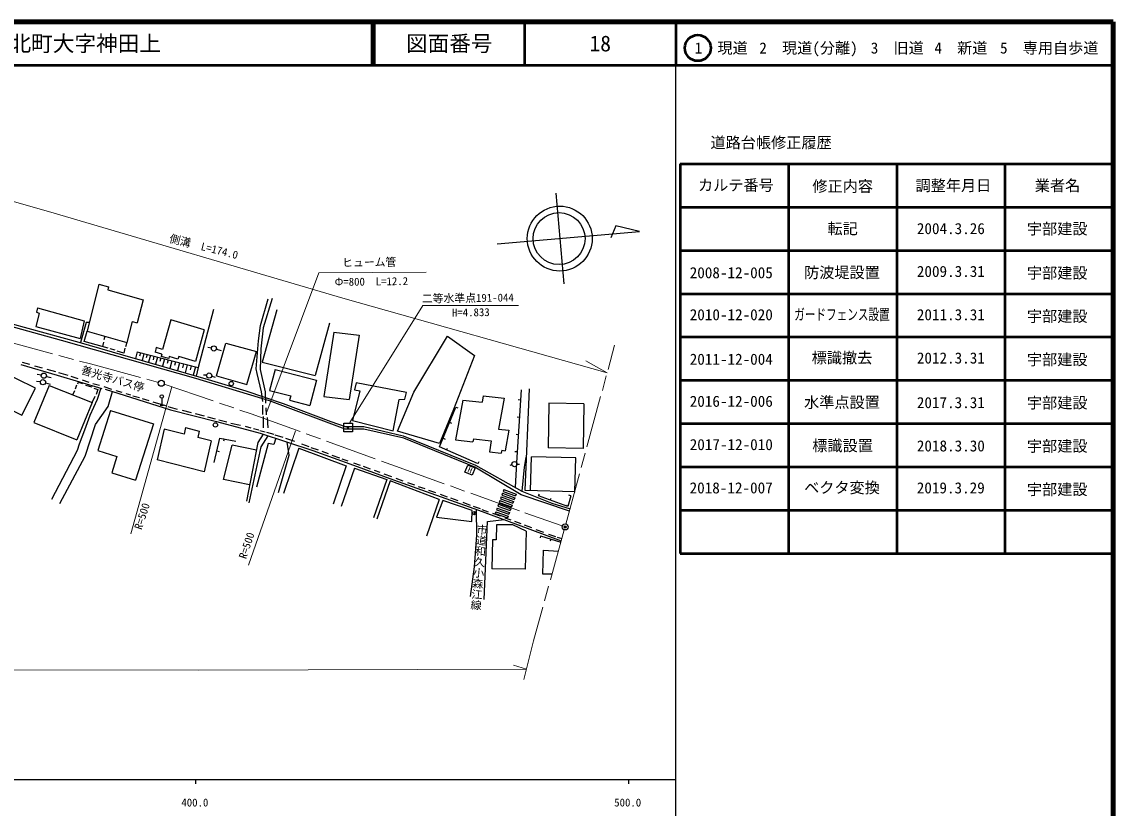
# Model space of a CAD drawing. Units: millimetres, scale not verified. Extents: x 40000 to 680000, y 20000 to 380000.
# Drawn here: x 427870 to 680000, y 198357 to 380000 of the extents above; entities that cross this region are included whole.
import ezdxf
from ezdxf.enums import TextEntityAlignment as Align

# ---------------------------------------------------------------- set-up
doc = ezdxf.new("R2010")
doc.units = ezdxf.units.MM
doc.header["$LTSCALE"] = 1000
doc.header["$PDMODE"] = 32
doc.header["$PDSIZE"] = 500
doc.linetypes.add('CHAIN', pattern=[18.5, 12, -1.5, 3.5, -1.5])
for name, color, linetype, lineweight in [('M-BGD', 7, 'Continuous', 25), ('M-BMK', 2, 'CHAIN', 13), ('M-BMK-SRVR', 3, 'Continuous', 25), ('M-STR-HTXT', 7, 'Continuous', 13), ('M-STR-STRC', 7, 'Continuous', 25), ('M-TTL', 2, 'Continuous', 140), ('M-TTL-BAND', 7, 'Continuous', 25), ('M-TTL-FRAM', 2, 'Continuous', 50), ('M-TTL-LINE', 7, 'Continuous', 50), ('M-TTL-TXT', 7, 'Continuous', 50)]:
    doc.layers.add(name, color=color, linetype=linetype, lineweight=lineweight)
doc.layers.add('M-OTRS', color=6, linetype='Continuous')
doc.styles.add('@ＭＳ ゴシック', font='')
doc.styles.add('ＭＳ ゴシック', font='')
doc.styles.get('@ＭＳ ゴシック').set_extended_font_data('@MS Gothic')
doc.styles.get('ＭＳ ゴシック').set_extended_font_data('MS Gothic')

# ---------------------------------------------------------------- blocks, each defined once
blk = doc.blocks.new('open_arrow')
at = {"color": 0, "linetype": 'Continuous', "lineweight": -2}
blk.add_lwpolyline([(7.5, 1.25), (0, 0), (7.5, -1.25)], dxfattribs=at)

msp = doc.modelspace()

# ---------------------------------------------------------------- linework, layer by layer
at = {"layer": 'M-BGD'}
for p, q in [((551222, 340428), (553053, 319508)), ((565088, 332914), (563980, 330125)), ((570596, 331583), (565088, 332914)), ((537693, 328704), (570596, 331583)), ((445693, 319393), (442938, 308507)), ((445693, 319393), (447929, 318772)), ((447929, 318772), (447750, 318066)), ((447750, 318066), (455904, 315799)), ((455904, 315799), (454554, 310466)), ((483017, 309843), (484810, 315983)), ((485739, 316116), (483615, 309345)), ((431853, 312656), (431126, 309627)), ((431488, 313950), (431236, 312901)), ((431236, 312901), (431870, 312726)), ((431488, 313950), (442307, 310963)), ((472127, 313544), (468609, 300136)), ((486747, 313494), (483428, 301413)), ((437032, 306397), (422755, 310332)), ((425363, 310287), (441059, 306031)), ((442307, 310963), (441312, 306815)), ((442744, 310518), (441423, 305925)), ((443447, 310518), (442744, 310518)), ((453358, 310798), (452131, 305952)), ((453358, 310798), (454554, 310466)), ((462314, 311167), (460393, 304319)), ((470020, 308881), (462314, 311167)), ((498960, 310374), (495642, 298294)), ((431126, 309627), (441312, 306815)), ((442244, 306190), (442938, 308507)), ((442938, 308507), (452131, 305952)), ((470020, 308881), (467962, 301546)), ((482586, 306325), (483017, 309843)), ((483615, 309345), (483084, 304434)), ((499956, 308317), (497633, 293448)), ((499956, 308317), (505797, 307653)), ((505797, 307653), (503474, 292784)), ((468103, 297611), (437032, 306397)), ((441059, 306031), (451126, 303102)), ((447804, 304625), (442244, 306190)), ((446706, 306024), (446473, 304991)), ((447052, 307364), (446805, 306556)), ((452131, 305952), (451799, 304925)), ((472808, 298194), (475031, 305794)), ((475031, 305794), (482067, 303836)), ((482022, 299820), (482586, 306325)), ((518409, 294444), (526241, 307387)), ((526241, 307387), (532481, 302940)), ((449402, 304126), (448304, 304492)), ((451466, 303493), (449868, 303926)), ((451126, 303102), (470894, 297382)), ((451666, 304592), (451466, 303493)), ((454537, 303753), (454146, 302229)), ((454537, 303753), (468609, 300136)), ((455287, 303560), (455092, 302798)), ((456037, 303368), (455634, 301798)), ((456811, 303169), (456609, 302382)), ((457585, 302970), (457170, 301354)), ((458384, 302764), (458175, 301953)), ((458942, 304750), (458648, 303702)), ((460201, 303241), (458648, 303702)), ((459182, 302559), (458754, 300895)), ((460393, 304319), (458942, 304750)), ((460201, 303241), (460057, 302730)), ((461798, 302214), (460057, 302730)), ((461928, 302677), (461798, 302214)), ((463948, 302078), (461928, 302677)), ((464118, 302686), (463948, 302078)), ((467962, 301546), (464118, 302686)), ((471660, 304650), (470855, 304775)), ((472833, 304402), (473918, 304109)), ((479844, 296236), (482067, 303836)), ((483084, 304434), (482951, 299721)), ((532481, 302940), (527569, 290461)), ((430998, 295377), (419748, 300920)), ((427605, 300845), (436068, 298356)), ((427912, 301388), (429605, 300907)), ((430816, 300542), (432608, 300044)), ((460006, 302347), (459791, 301511)), ((460830, 302136), (460389, 300422)), ((461679, 301917), (461457, 301054)), ((462529, 301699), (462076, 299934)), ((463406, 301473), (463177, 300582)), ((464283, 301248), (463816, 299430)), ((465188, 301015), (464952, 300096)), ((466093, 300783), (465612, 298911)), ((467027, 300543), (466783, 299594)), ((467960, 300303), (467465, 298375)), ((468609, 300136), (468152, 298176)), ((483428, 301413), (495642, 298294)), ((432382, 298368), (431403, 298549)), ((433551, 298103), (434637, 297810)), ((433637, 299729), (435678, 299215)), ((436068, 298356), (446323, 295303)), ((436358, 298966), (438466, 298352)), ((439179, 298136), (440789, 297638)), ((485080, 292440), (468103, 297611)), ((470558, 298342), (469806, 298416)), ((471734, 298128), (472520, 297917)), ((472808, 298194), (479844, 296236)), ((482254, 298791), (482022, 299820)), ((483250, 294510), (482254, 298791)), ((482951, 299721), (484079, 294543)), ((486415, 299688), (485092, 294872)), ((486415, 299688), (495986, 297243)), ((414471, 295875), (427879, 289138)), ((427879, 289138), (430998, 295377)), ((434218, 295979), (430667, 287416)), ((432160, 296808), (431270, 296901)), ((433336, 296589), (434422, 296295)), ((434218, 295979), (444141, 292029)), ((440262, 295232), (440594, 296161)), ((440826, 296360), (440992, 296725)), ((440992, 296725), (441855, 296427)), ((441801, 297306), (443378, 296775)), ((442619, 296095), (444046, 295663)), ((444274, 296477), (445834, 296062)), ((444510, 295398), (445440, 295066)), ((445440, 295066), (445008, 293938)), ((446086, 295373), (445270, 292759)), ((446813, 295730), (448605, 295116)), ((447120, 295137), (462254, 290391)), ((470894, 297382), (479589, 294728)), ((495986, 297243), (494380, 291398)), ((505100, 296601), (504702, 295008)), ((504702, 295008), (505961, 294770)), ((516716, 294344), (505100, 296601)), ((543204, 295019), (542138, 278240)), ((545117, 295186), (544064, 271803)), ((439673, 293808), (440096, 294867)), ((445270, 292759), (443610, 289042)), ((444141, 292029), (444776, 293539)), ((447792, 291166), (448829, 294601)), ((449567, 294850), (450961, 294469)), ((451874, 294153), (452953, 293821)), ((453500, 293639), (455044, 293191)), ((455641, 293008), (457217, 292560)), ((460206, 293041), (460219, 291441)), ((479589, 294728), (488283, 291800)), ((483515, 292287), (483250, 294510)), ((484079, 294543), (484146, 291888)), ((485092, 294872), (490017, 293614)), ((490017, 293614), (489734, 292585)), ((489734, 292585), (494380, 291398)), ((497633, 293448), (503474, 292784)), ((505961, 294770), (504271, 287872)), ((513696, 285549), (515024, 292784)), ((514625, 285416), (518409, 294444)), ((515024, 292784), (516351, 292818)), ((516351, 292818), (516716, 294344)), ((529743, 292635), (528083, 283409)), ((529743, 292635), (534222, 292112)), ((534489, 293595), (534222, 292112)), ((534489, 293595), (539301, 293033)), ((539301, 293033), (538025, 285938)), ((543051, 292617), (542552, 292649)), ((444141, 292029), (440590, 283467)), ((444871, 286985), (447792, 291166)), ((448365, 290237), (445402, 281011)), ((448365, 290237), (458274, 287131)), ((458130, 292212), (461051, 291349)), ((459819, 291438), (460619, 291445)), ((461598, 291150), (463789, 290519)), ((462254, 290391), (472808, 287702)), ((464901, 290287), (467008, 289723)), ((483548, 289266), (483548, 291457)), ((484279, 290826), (484345, 289233)), ((502560, 285897), (485080, 292440)), ((488283, 291800), (499265, 287681)), ((527569, 290461), (524383, 282629)), ((528145, 291016), (528607, 290825)), ((549598, 291880), (549465, 281591)), ((557696, 291747), (549598, 291880)), ((557696, 291747), (557563, 281459)), ((443610, 289042), (442349, 285657)), ((467954, 289524), (469995, 288976)), ((470742, 288744), (472517, 288329)), ((472808, 287702), (482897, 285014)), ((473413, 288080), (475255, 287632)), ((483681, 286246), (483681, 288835)), ((484544, 288569), (484677, 286246)), ((499265, 287681), (502606, 286492)), ((504271, 287872), (513696, 285549)), ((526702, 287519), (527164, 287328)), ((542798, 288625), (542299, 288657)), ((430667, 287416), (440590, 283467)), ((442349, 285657), (441088, 282471)), ((442482, 279683), (444871, 286985)), ((458274, 287131), (454100, 274133)), ((460752, 285939), (459126, 278837)), ((465347, 284776), (460752, 285939)), ((465697, 286304), (465347, 284776)), ((465697, 286304), (468850, 285441)), ((468850, 285441), (468514, 283975)), ((476185, 287317), (478408, 286868)), ((479437, 286586), (480815, 286238)), ((481429, 286089), (482640, 285740)), ((482872, 285624), (484084, 285275)), ((482897, 285014), (495077, 280965)), ((484432, 285226), (486092, 284728)), ((502254, 285286), (502254, 287286)), ((502254, 287286), (504254, 287286)), ((504254, 285286), (502254, 285286)), ((506907, 285897), (502560, 285897)), ((502606, 286492), (506861, 286537)), ((504254, 287286), (504254, 285286)), ((506861, 286537), (515968, 284341)), ((516105, 283792), (506907, 285897)), ((524383, 282629), (514625, 285416)), ((538025, 285938), (540363, 285665)), ((540363, 285665), (539512, 280930)), ((441088, 282471), (440690, 280944)), ((471638, 283185), (468514, 283975)), ((471638, 283185), (470012, 276082)), ((472308, 278208), (473644, 283824)), ((473644, 283824), (477274, 283105)), ((474589, 283637), (474492, 283146)), ((482408, 282853), (479753, 269245)), ((484797, 282587), (482076, 272498)), ((483624, 284773), (482408, 282853)), ((483138, 281857), (484768, 284392)), ((486125, 282388), (484797, 282587)), ((486530, 283806), (486125, 282388)), ((486324, 284628), (488166, 284081)), ((488780, 283799), (490887, 283118)), ((489643, 279932), (489151, 282935)), ((492464, 282488), (494190, 281874)), ((515968, 284341), (532716, 277614)), ((532533, 277111), (516105, 283792)), ((525176, 283821), (525638, 283630)), ((528083, 283409), (532066, 282944)), ((532198, 283679), (532066, 282944)), ((532198, 283679), (536337, 283196)), ((536337, 283196), (535888, 280703)), ((542544, 284633), (542045, 284665)), ((440690, 280944), (434716, 269660)), ((445402, 281011), (449850, 279617)), ((472941, 280870), (473428, 280755)), ((474476, 274273), (476467, 282239)), ((482064, 281090), (476467, 282239)), ((480416, 268913), (483138, 281857)), ((487187, 271303), (489643, 279932)), ((491883, 281538), (488332, 271050)), ((491883, 281538), (502835, 277422)), ((494671, 281674), (496330, 281160)), ((495077, 280965), (504503, 277613)), ((497143, 280795), (498637, 280281)), ((499483, 279932), (501226, 279285)), ((526010, 281078), (526209, 281536)), ((535888, 280703), (538643, 280381)), ((538758, 281018), (538643, 280381)), ((538758, 281018), (539512, 280930)), ((542291, 280641), (541792, 280673)), ((557563, 281459), (549465, 281591)), ((436641, 268731), (442482, 279683)), ((449850, 279617), (448638, 275845)), ((470012, 276082), (459126, 278837)), ((502835, 277422), (499782, 268561)), ((501790, 279086), (503167, 278621)), ((504503, 277613), (513763, 274228)), ((504528, 278140), (506038, 277576)), ((506735, 277343), (508344, 276779)), ((530246, 275955), (530927, 277622)), ((530927, 277622), (532593, 276941)), ((532716, 277614), (543378, 271574)), ((533304, 277989), (533504, 278448)), ((541104, 277682), (540595, 277550)), ((542138, 278240), (541814, 272460)), ((542285, 277837), (542875, 277841)), ((543973, 277157), (544407, 279414)), ((545397, 271766), (545615, 279534)), ((555837, 279268), (545615, 279534)), ((555618, 271484), (555837, 279268)), ((448638, 275845), (454100, 274133)), ((504727, 276891), (501674, 268030)), ((504727, 276891), (512194, 274269)), ((509257, 276397), (510552, 275999)), ((511514, 275618), (513306, 274937)), ((531912, 275274), (530246, 275955)), ((532593, 276941), (531912, 275274)), ((543240, 270750), (532533, 277111)), ((543469, 271620), (543973, 277157)), ((480493, 273038), (474476, 274273)), ((512194, 274269), (509141, 265408)), ((512933, 273962), (509879, 265101)), ((524316, 269693), (512933, 273962)), ((513763, 274228), (533344, 267159)), ((514269, 274572), (515878, 273958)), ((516974, 273576), (518567, 273012)), ((519413, 272697), (520989, 272166)), ((521786, 271801), (523445, 271270)), ((524491, 270872), (526134, 270307)), ((526913, 270025), (528573, 269444)), ((554387, 266960), (543240, 270750)), ((543378, 271574), (550333, 268828)), ((544064, 271803), (555687, 271482)), ((547244, 270488), (547452, 270903)), ((554016, 268035), (547244, 270488)), ((549968, 269502), (550138, 269972)), ((554741, 270523), (554016, 268035)), ((554741, 270523), (554257, 270695)), ((524316, 269693), (521396, 261218)), ((525105, 269457), (523694, 265541)), ((531942, 267117), (525105, 269457)), ((529768, 269046), (531444, 268366)), ((532108, 268100), (533734, 267586)), ((532843, 267339), (532937, 261392)), ((534182, 267387), (535592, 266839)), ((550333, 268828), (554529, 267480)), ((553728, 268139), (553826, 268409)), ((523694, 265541), (531825, 264578)), ((531825, 264578), (531942, 267117)), ((532416, 266926), (532410, 266126)), ((533344, 267159), (541940, 264039)), ((535426, 264578), (539282, 265003)), ((536588, 266491), (538364, 265860)), ((539426, 265429), (540820, 264931)), ((534663, 246524), (535426, 264578)), ((537532, 263831), (537440, 260353)), ((541310, 263809), (537532, 263831)), ((544384, 262330), (541310, 263809)), ((541682, 264649), (543126, 264134)), ((541940, 264039), (552490, 260128)), ((543923, 263802), (545582, 263205)), ((544384, 262330), (544156, 253590)), ((546594, 262757), (548420, 262143)), ((532937, 261392), (532340, 254124)), ((536598, 260358), (536422, 253636)), ((537440, 260353), (536598, 260358)), ((547728, 261229), (547590, 260815)), ((547728, 261229), (552397, 259790)), ((549548, 261678), (551125, 261114)), ((550062, 260510), (549915, 260032)), ((551523, 260965), (552633, 260642)), ((548274, 252401), (548366, 257983)), ((548366, 257983), (551827, 257736)), ((532340, 254124), (531411, 247221)), ((544156, 253590), (536422, 253636)), ((550346, 252401), (548274, 252401))]:
    msp.add_line(p, q, dxfattribs=at)
msp.add_lwpolyline([(533144, 277968), (524343, 281804), (528145, 291016)], dxfattribs=at)
for centre, radius in [((552141, 329926), 7500), ((551983, 329921), 6000), ((472253, 304559), 600), ((432972, 298259), 600), ((471155, 298283), 600), ((432757, 296745), 600), ((476267, 296433), 500), ((460202, 293441), 400), ((472605, 286898), 500), ((503254, 286286), 150), ((541685, 277833), 600), ((532413, 266526), 400)]:
    msp.add_circle(centre, radius, dxfattribs=at)
at = {"layer": 'M-BMK'}
for p, q in [((423381, 306500), (443699, 300963)), ((553580, 263996), (564825, 305310)), ((443699, 300963), (459411, 296702)), ((460749, 296293), (480856, 289432)), ((480856, 289432), (514169, 277351)), ((514169, 277351), (544096, 266598)), ((544096, 266598), (552736, 263553)), ((553191, 262651), (546066, 236974))]:
    msp.add_line(p, q, dxfattribs=at)
at = {"layer": 'M-BMK-SRVR'}
for centre in [(460086, 296519), (553397, 263320)]:
    msp.add_circle(centre, 700, dxfattribs=at)
at = {"layer": 'M-OTRS'}
msp.add_point((553397, 263320), dxfattribs=at)
at = {"layer": 'M-STR-HTXT'}
for p, q in [((393522, 347867), (434043, 336152)), ((434043, 336152), (501997, 316201)), ((484452, 289874), (496521, 322016)), ((496521, 322016), (521274, 322139)), ((501997, 316201), (563091, 298941)), ((563091, 298941), (558192, 301667)), ((462506, 295701), (453079, 261747)), ((491060, 285542), (480261, 254517)), ((543881, 228102), (546078, 236980)), ((375806, 230436), (468789, 230253)), ((468789, 230253), (544470, 230481)), ((544470, 230481), (541423, 231398))]:
    msp.add_line(p, q, dxfattribs=at)
msp.add_lwpolyline([(542578, 314442), (520535, 314442), (503664, 287472)], dxfattribs=at)
at = {"layer": 'M-STR-STRC'}
for p, q in [((538623, 270238), (538471, 269814)), ((538471, 269814), (541295, 268799)), ((538624, 270237), (541447, 269223)), ((538927, 271085), (538775, 270661)), ((538776, 270661), (541599, 269646)), ((538928, 271084), (541751, 270070)), ((539231, 271932), (539079, 271508)), ((539080, 271508), (541903, 270493)), ((539232, 271931), (542056, 270917)), ((541750, 270070), (541598, 269647)), ((542054, 270917), (541902, 270494)), ((537558, 267273), (540382, 266258)), ((537711, 267696), (537559, 267273)), ((537711, 267696), (540534, 266682)), ((538015, 268543), (537863, 268120)), ((537863, 268120), (540686, 267105)), ((538015, 268543), (540838, 267529)), ((538319, 269391), (538167, 268967)), ((538167, 268967), (540990, 267952)), ((538319, 269390), (541142, 268376)), ((540838, 267529), (540686, 267105)), ((541142, 268376), (540990, 267953)), ((541446, 269223), (541294, 268800)), ((537254, 266426), (540077, 265412)), ((537407, 266849), (537255, 266426)), ((537406, 266849), (540229, 265835)), ((540230, 265835), (540078, 265411)), ((540534, 266682), (540382, 266258))]:
    msp.add_line(p, q, dxfattribs=at)
at = {"layer": 'M-TTL'}
for p, q in [((680000, 380000), (40000, 380000)), ((680000, 20000), (680000, 380000))]:
    msp.add_line(p, q, dxfattribs=at)
at = {"layer": 'M-TTL-BAND'}
for p, q in [((579000, 20000), (579000, 370000)), ((40000, 205000), (579000, 205000)), ((468000, 205000), (468000, 204000)), ((568000, 205000), (568000, 204000))]:
    msp.add_line(p, q, dxfattribs=at)
at = {"layer": 'M-TTL-FRAM'}
for p, q in [((580000, 347197), (580000, 257197)), ((580000, 347197), (680000, 347197)), ((580000, 257197), (680000, 257197))]:
    msp.add_line(p, q, dxfattribs=at)
at = {"layer": 'M-TTL-LINE'}
for p, q in [((508747, 380000), (508747, 370000)), ((509247, 380000), (509247, 370000)), ((543997, 380000), (543997, 370000)), ((579000, 380000), (579000, 370000)), ((40000, 370000), (680000, 370000)), ((605000, 347197), (605000, 257197)), ((630000, 347197), (630000, 257197)), ((655000, 347197), (655000, 257197)), ((580000, 337197), (680000, 337197)), ((580000, 327197), (680000, 327197)), ((580000, 317197), (680000, 317197)), ((580000, 307197), (680000, 307197)), ((580000, 297197), (680000, 297197)), ((580000, 287197), (680000, 287197)), ((580000, 277197), (680000, 277197)), ((580000, 267197), (680000, 267197))]:
    msp.add_line(p, q, dxfattribs=at)
at = {"layer": 'M-TTL-TXT'}
msp.add_circle((584031, 373958), 3000, dxfattribs=at)

# ---------------------------------------------------------------- block references
at = {"layer": 'M-STR-HTXT', "rotation": 180}
msp.add_blockref('open_arrow', (542578, 314442), dxfattribs=at)

# ---------------------------------------------------------------- texts
at = {"layer": 'M-BGD', "style": 'ＭＳ ゴシック'}
msp.add_text('善光寺バス停', height=1833, rotation=343.461, dxfattribs=at).set_placement((448443, 296139), align=Align.BOTTOM_CENTER)
msp.add_text('H', height=1320, rotation=337.776, dxfattribs=at).set_placement((531420, 276448), align=Align.MIDDLE_CENTER)
at = {"layer": 'M-BGD', "style": '@ＭＳ ゴシック'}
msp.add_text('市道和久小森江線', height=1833, rotation=265.389, dxfattribs=at).set_placement((532820, 264082), align=Align.BOTTOM_LEFT)
at = {"layer": 'M-STR-HTXT', "style": 'ＭＳ ゴシック'}
for s, rotation, p in [('側溝\u3000L=174.0', 345.909, (469553, 326634)), ('ヒューム管', 0.724, (508146, 322985)), ('Φ=800\u3000L=12.2', 0.724, (508639, 318552)), ('二等水準点191-044', 0.724, (530929, 314734)), ('H=4.833', 0.724, (531619, 311425)), ('R=500', 71.824, (457037, 265339)), ('R=500', 71.19, (481196, 258564))]:
    msp.add_text(s, height=1833, rotation=rotation, dxfattribs=at).set_placement(p, align=Align.BOTTOM_CENTER)
at = {"layer": 'M-TTL-BAND', "style": 'ＭＳ ゴシック'}
for s, p in [('400.0', (467844, 198195)), ('500.0', (567844, 198195))]:
    msp.add_text(s, height=1833, dxfattribs=at).set_placement(p, align=Align.BOTTOM_CENTER)
at = {"layer": 'M-TTL-TXT', "style": 'ＭＳ ゴシック'}
msp.add_text('下関市豊北町大字神田上', height=3666, dxfattribs=at).set_placement((405024, 375000), align=Align.MIDDLE_LEFT)
for s, height, p in [('図面番号', 3666, (526622, 375000)), ('18', 3666, (561497, 375000)), ('1\u3000現道', 2566, (589448, 373958)), ('2\u3000現道(分離)', 2566, (609619, 373958)), ('3\u3000旧道', 2566, (630121, 373958)), ('4\u3000新道', 2566, (644824, 373958)), ('5\u3000専用自歩道', 2566, (665228, 373958)), ('道路台帳修正履歴', 2566, (600968, 352113)), ('カルテ番号', 2566, (592839, 342277)), ('修正内容', 2566, (617509, 342023)), ('調整年月日', 2566, (643089, 342197)), ('業者名', 2566, (667134, 342197)), ('転記', 2566, (617500, 332245)), ('2004.3.26', 2566, (642500, 332245)), ('宇部建設', 2566, (667077, 332189)), ('2008-12-005', 2566, (591771, 322047)), ('防波堤設置', 2566, (617345, 322108)), ('宇部建設', 2566, (667077, 321990)), ('宇部建設', 2566, (667077, 311990)), ('宇部建設', 2566, (667077, 301990)), ('水準点設置', 2566, (617345, 292108)), ('2017.3.31', 2566, (642500, 292047)), ('宇部建設', 2566, (667077, 291990)), ('標識設置', 2566, (617483, 282110)), ('2018.3.30', 2566, (642500, 282047)), ('宇部建設', 2566, (667077, 281990)), ('宇部建設', 2566, (667077, 271990))]:
    msp.add_text(s, height=height, dxfattribs=at).set_placement(p, align=Align.MIDDLE_CENTER)
for s, p in [('2009.3.31', (642500, 320297)), ('2010-12-020', (591771, 310297)), ('2011.3.31', (642500, 310297)), ('2011-12-004', (591771, 300014)), ('標識撤去', (617345, 300358)), ('2012.3.31', (642500, 300297)), ('2016-12-006', (591771, 290297)), ('2017-12-010', (591771, 280297))]:
    msp.add_text(s, height=2566, dxfattribs=at).set_placement(p, align=Align.BOTTOM_CENTER)
at = {"layer": 'M-TTL-TXT', "style": 'ＭＳ ゴシック', "width": 0.7}
msp.add_text('ガードフェンス設置', height=2566, dxfattribs=at).set_placement((606320, 310358), align=Align.BOTTOM_LEFT)
at = {"layer": 'M-TTL-TXT', "style": 'ＭＳ ゴシック'}
for s, p in [('2018-12-007', (582146, 270297)), ('ベクタ変換', (608595, 270358)), ('2019.3.29', (634625, 270297))]:
    msp.add_text(s, height=2566, dxfattribs=at).set_placement(p, align=Align.BOTTOM_LEFT)

doc.saveas('drawing.dxf')
